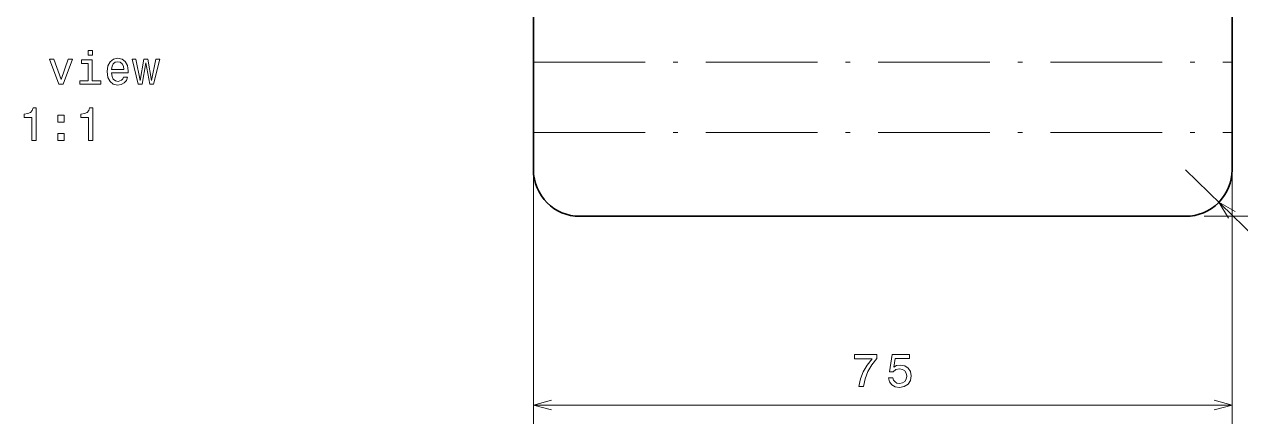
# Model space of a CAD drawing. Extents: x 0 to 594, y 0 to 420.
# Drawn here: x 393.6 to 524.2, y 130 to 172.9 of the extents above; entities that cross this region are included whole.
import ezdxf

# ---------------------------------------------------------------- set-up
doc = ezdxf.new("R2010")
doc.units = 0
doc.linetypes.add('DASHDOT', pattern=[18.5, 12, -3, 0.5, -3])

msp = doc.modelspace()

# ---------------------------------------------------------------- linework, layer by layer
at = {"color": 7, "lineweight": 35}
for p, q in [((523.244263, 373.848022), (523.244263, 168.848007)), ((448.244232, 201.348007), (448.244232, 168.848007)), ((518.244263, 152.306564), (453.244232, 152.306564))]:
    msp.add_line(p, q, dxfattribs=at)
at = {"color": 7, "lineweight": 35, "ltscale": 0.188536}
for p, q in [((448.244232, 161.306564), (448.244232, 168.848007)), ((523.244263, 161.306564), (523.244263, 168.848007))]:
    msp.add_line(p, q, dxfattribs=at)
at = {"color": 7, "linetype": 'DASHDOT', "lineweight": 13}
for p, q in [((448.244232, 168.848007), (523.244263, 168.848007)), ((448.244232, 161.306564), (523.244263, 161.306564))]:
    msp.add_line(p, q, dxfattribs=at)
at = {"color": 7, "lineweight": 13}
for p, q in [((448.244232, 166.848007), (448.244232, 130.039246)), ((523.244263, 166.848007), (523.244263, 130.039246)), ((518.244263, 157.306564), (540.358521, 135.759354)), ((520.244263, 152.306564), (547.64502, 152.306564)), ((448.244232, 132.039246), (523.244263, 132.039246))]:
    msp.add_line(p, q, dxfattribs=at)
at = {"color": 7, "lineweight": 35, "ltscale": 0.1}
for p, q in [((448.244232, 161.306564), (448.244232, 157.306564)), ((523.244263, 161.306564), (523.244263, 157.306564))]:
    msp.add_line(p, q, dxfattribs=at)
at = {"color": 7, "lineweight": 13}
for points in [[(400.908844, 170.112411), (400.439819, 170.112411), (400.439819, 169.608093), (400.908844, 169.608093)], [(397.313019, 166.491379), (397.782043, 166.491379), (398.770508, 169.199585), (398.311584, 169.199585), (397.550049, 167.015869), (396.773407, 169.199585), (396.309418, 169.199585)], [(400.893707, 166.864578), (400.893707, 169.10881), (399.753937, 169.10881), (399.753937, 168.730576), (400.449921, 168.730576), (400.449921, 166.864578), (399.542114, 166.864578), (399.542114, 166.491379), (401.811584, 166.491379), (401.811584, 166.864578)], [(402.961426, 167.716888), (404.736633, 167.716888), (404.741699, 167.92366), (404.661011, 168.503632), (404.439087, 168.937347), (404.08606, 169.199585), (403.617065, 169.29541), (403.158112, 169.19455), (402.805084, 168.912125), (402.578156, 168.453201), (402.497467, 167.848007), (402.57312, 167.227692), (402.800049, 166.773804), (403.148041, 166.491379), (403.601929, 166.395554), (403.9953, 166.461121), (404.318054, 166.632584), (404.555084, 166.904922), (404.691254, 167.268036), (404.252502, 167.268036), (404.161713, 167.066299), (404.030609, 166.915009), (403.65741, 166.793976), (403.369934, 166.849442), (403.153076, 167.025955), (403.011871, 167.313431), (402.961426, 167.701752)], [(402.961426, 168.090088), (403.016907, 168.438065), (403.153076, 168.695267), (403.359863, 168.851608), (403.632172, 168.907089), (403.899475, 168.851608), (404.106262, 168.695267), (404.23233, 168.438065), (404.27771, 168.090088)], [(406.249603, 166.491379), (406.653076, 168.791092), (407.056519, 166.491379), (407.480164, 166.491379), (408.145874, 169.199585), (407.717194, 169.199585), (407.268341, 166.899887), (406.869934, 169.199585), (406.431183, 169.199585), (406.032745, 166.899887), (405.583923, 169.199585), (405.160278, 169.199585), (405.825989, 166.491379)], [(394.418213, 160.44455), (394.877136, 160.44455), (394.877136, 163.969772), (394.53421, 163.969772), (394.44342, 163.662125), (394.261871, 163.455353), (393.984497, 163.33432), (393.601196, 163.293976), (393.601196, 162.935898), (394.418213, 162.935898)], [(400.490265, 160.44455), (400.949188, 160.44455), (400.949188, 163.969772), (400.606262, 163.969772), (400.515472, 163.662125), (400.333923, 163.455353), (400.056519, 163.33432), (399.673248, 163.293976), (399.673248, 162.935898), (400.490265, 162.935898)], [(397.197021, 162.401321), (397.893005, 162.401321), (397.893005, 163.152756), (397.197021, 163.152756)], [(397.197021, 160.44455), (397.893005, 160.44455), (397.893005, 161.195984), (397.197021, 161.195984)], [(483.175232, 134.039246), (483.68457, 134.039246), (483.851013, 134.871368), (484.143524, 135.648041), (484.557068, 136.369217), (485.09668, 137.045013), (485.09668, 137.463593), (482.696106, 137.463593), (482.696106, 137.004669), (484.612549, 137.004669), (484.0578, 136.323822), (483.639191, 135.612732), (483.34668, 134.856247)], [(486.361542, 134.952072), (486.472473, 134.538528), (486.719604, 134.215759), (487.082703, 134.014038), (487.546692, 133.938385), (488.056061, 134.02916), (488.454468, 134.276276), (488.706635, 134.669647), (488.80246, 135.173981), (488.716705, 135.64299), (488.47464, 136.011139), (488.096405, 136.248169), (487.607208, 136.333923), (487.228973, 136.273392), (486.936462, 136.106964), (487.077667, 137.050049), (488.610809, 137.050049), (488.610809, 137.463593), (486.739777, 137.463593), (486.462402, 135.607697), (486.865845, 135.607697), (487.158356, 135.844727), (487.531555, 135.93045), (487.85434, 135.874969), (488.10144, 135.713593), (488.257782, 135.466476), (488.313263, 135.148758), (488.257782, 134.831024), (488.096405, 134.583923), (487.849274, 134.427582), (487.531555, 134.372101), (487.264282, 134.40741), (487.057495, 134.523392), (486.906189, 134.704956), (486.830536, 134.952072)]]:
    msp.add_lwpolyline(points, close=True, dxfattribs=at)
for points in [[(523.570313, 152.839828), (521.825378, 153.817245), (522.847778, 152.098328)], [(450.176086, 132.556885), (448.244232, 132.039246), (450.176086, 131.521606)], [(521.312378, 131.521606), (523.244263, 132.039246), (521.312378, 132.556885)]]:
    msp.add_lwpolyline(points, dxfattribs=at)
at = {"color": 7, "lineweight": 35}
for centre, start, end in [((453.244232, 157.306564), 180.000005, 269.999997), ((518.244263, 157.306564), 269.999997, 0)]:
    msp.add_arc(centre, 5, start, end, dxfattribs=at)

doc.saveas('drawing.dxf')
